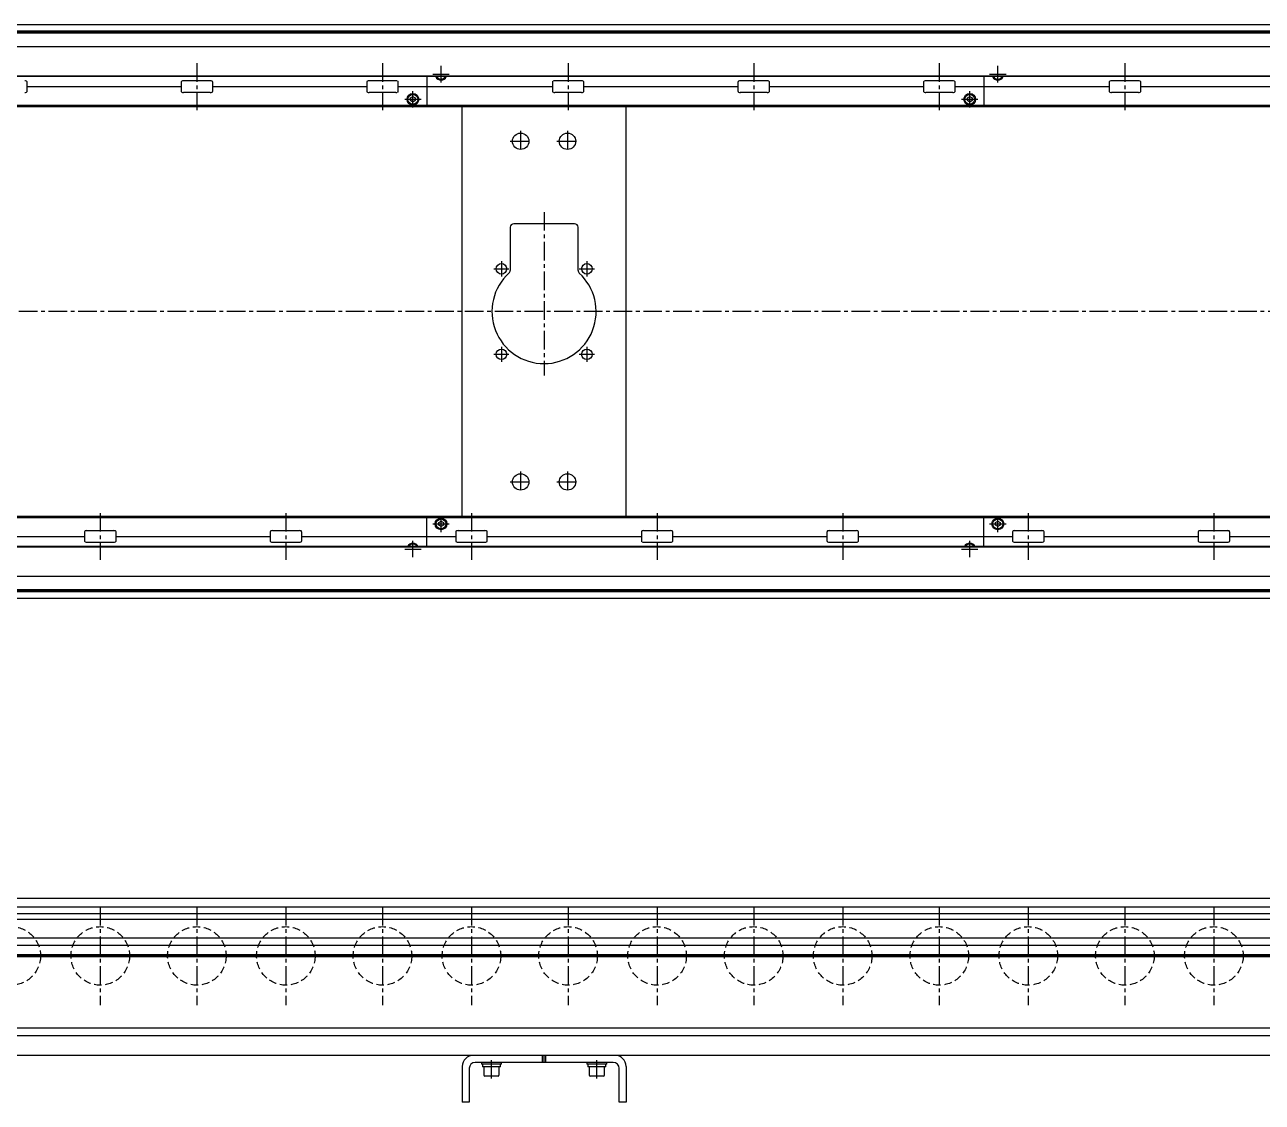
# Model space of a CAD drawing. Extents: x -10 to 4291, y -8 to 1001.
# Drawn here: x 1058 to 2114, y 28 to 948 of the extents above; entities that cross this region are included whole.
import ezdxf

# ---------------------------------------------------------------- set-up
doc = ezdxf.new("R2010")
doc.units = 0
doc.header["$LTSCALE"] = 0.5
doc.linetypes.add('CENTER', pattern=[50.8, 31.75, -6.35, 6.35, -6.35])
doc.linetypes.add('DASHED', pattern=[19.05, 12.7, -6.35])
for name, color, linetype in [('MSM_CENTER', 1, 'CENTER'), ('MSM_CONTINUOUS', 7, 'CONTINUOUS'), ('MSM_DASHED', 4, 'DASHED')]:
    doc.layers.add(name, color=color, linetype=linetype)

msp = doc.modelspace()

# ---------------------------------------------------------------- linework, layer by layer
at = {"layer": 'MSM_CENTER'}
for p, q in [((1204.7, 915.5), (1204.7, 875.5)), ((1363.2, 915.5), (1363.2, 875.5)), ((1413.2, 899.2), (1413.2, 913.3)), ((1521.7, 915.5), (1521.7, 875.5)), ((1680.2, 915.5), (1680.2, 875.5)), ((1838.7, 915.5), (1838.7, 875.5)), ((1888.7, 899.2), (1888.7, 913.3)), ((1997.2, 915.5), (1997.2, 875.5)), ((1406.2, 906.2), (1420.2, 906.2)), ((1881.7, 906.2), (1895.7, 906.2)), ((1389.2, 877.7), (1389.2, 891.8)), ((1864.7, 877.7), (1864.7, 891.8)), ((1382.2, 884.7), (1396.2, 884.7)), ((1857.7, 884.7), (1871.7, 884.7)), ((1481.2, 857.9), (1481.2, 839.9)), ((1521.2, 857.9), (1521.2, 839.9)), ((1472.2, 848.9), (1490.3, 848.9)), ((1512.2, 848.9), (1530.3, 848.9)), ((1501.2, 788.4), (1501.2, 648.9)), ((1458.2, 739.9), (1471.2, 739.9)), ((1464.8, 746.4), (1464.8, 733.4)), ((1531.2, 739.9), (1544.2, 739.9)), ((1537.8, 746.4), (1537.8, 733.4)), ((3633.9, 703.4), (359.7, 703.4)), ((1458.2, 666.9), (1471.2, 666.9)), ((1464.8, 673.4), (1464.8, 660.4)), ((1531.2, 666.9), (1544.2, 666.9)), ((1537.8, 673.4), (1537.8, 660.4)), ((1481.2, 566.9), (1481.2, 548.9)), ((1521.2, 566.9), (1521.2, 548.9)), ((1472.2, 557.9), (1490.3, 557.9)), ((1512.2, 557.9), (1530.3, 557.9)), ((1122.2, 531.3), (1122.2, 491.3)), ((1280.7, 531.3), (1280.7, 491.3)), ((1413.2, 515), (1413.2, 529)), ((1439.2, 531.3), (1439.2, 491.3)), ((1597.7, 531.3), (1597.7, 491.3)), ((1756.2, 531.3), (1756.2, 491.3)), ((1888.7, 515), (1888.7, 529)), ((1914.7, 531.3), (1914.7, 491.3)), ((2073.2, 531.3), (2073.2, 491.3)), ((1406.2, 522), (1420.2, 522)), ((1881.7, 522), (1895.7, 522)), ((1389.2, 493.5), (1389.2, 507.5)), ((1864.7, 493.5), (1864.7, 507.5)), ((1382.2, 500.5), (1396.2, 500.5)), ((1857.7, 500.5), (1871.7, 500.5)), ((1122.2, 195), (1122.2, 111)), ((1204.7, 195), (1204.7, 111)), ((1280.7, 195), (1280.7, 111)), ((1363.2, 195), (1363.2, 111)), ((1439.2, 195), (1439.2, 111)), ((1521.7, 195), (1521.7, 111)), ((1597.7, 195), (1597.7, 111)), ((1680.2, 195), (1680.2, 111)), ((1756.2, 195), (1756.2, 111)), ((1838.7, 195), (1838.7, 111)), ((1914.7, 195), (1914.7, 111)), ((1997.2, 195), (1997.2, 111)), ((2073.2, 195), (2073.2, 111)), ((367.2, 153), (3624.3, 153)), ((1456.3, 48.4), (1456.3, 64)), ((1546.3, 48.4), (1546.3, 64))]:
    msp.add_line(p, q, dxfattribs=at)
at = {"layer": 'MSM_CONTINUOUS'}
for p, q in [((3623.9, 948.4), (370.6, 948.4)), ((3622.2, 948.3), (372.2, 948.3)), ((3597.6, 942.9), (396.9, 942.9)), ((3597.6, 941.2), (396.9, 941.2)), ((3597.5, 942), (397, 942)), ((3622.2, 929.5), (372.2, 929.5)), ((3622.2, 904.1), (372.2, 904.1)), ((3622.2, 904.5), (422.2, 904.5)), ((1059.7, 891.5), (1059.7, 899.5)), ((1191.3, 899.5), (1191.3, 891.5)), ((1216.2, 900.5), (1193.3, 900.5)), ((1218.2, 891.5), (1218.2, 899.5)), ((1349.8, 899.5), (1349.8, 891.5)), ((1374.7, 900.5), (1351.8, 900.5)), ((1376.7, 891.5), (1376.7, 899.5)), ((1401.2, 904.1), (1401.2, 879.4)), ((1413.2, 903.9), (1412.9, 904.1)), ((1413.6, 904.1), (1413.2, 903.9)), ((1508.3, 899.5), (1508.3, 891.5)), ((1533.2, 900.5), (1510.3, 900.5)), ((1535.2, 891.5), (1535.2, 899.5)), ((1666.8, 899.5), (1666.8, 891.5)), ((1691.7, 900.5), (1668.8, 900.5)), ((1693.7, 891.5), (1693.7, 899.5)), ((1825.3, 899.5), (1825.3, 891.5)), ((1850.2, 900.5), (1827.3, 900.5)), ((1852.2, 891.5), (1852.2, 899.5)), ((1876.7, 904.1), (1876.7, 879.4)), ((1888.7, 903.9), (1888.4, 904.1)), ((1889.1, 904.1), (1888.7, 903.9)), ((1983.8, 899.5), (1983.8, 891.5)), ((2008.7, 900.5), (1985.8, 900.5)), ((2010.7, 891.5), (2010.7, 899.5)), ((1191.3, 895.5), (1059.7, 895.5)), ((1216.2, 890.5), (1193.3, 890.5)), ((1349.8, 895.5), (1218.2, 895.5)), ((1374.7, 890.5), (1351.8, 890.5)), ((1508.3, 895.5), (1376.7, 895.5)), ((1533.2, 890.5), (1510.3, 890.5)), ((1666.8, 895.5), (1535.2, 895.5)), ((1691.7, 890.5), (1668.8, 890.5)), ((1825.3, 895.5), (1693.7, 895.5)), ((1850.2, 890.5), (1827.3, 890.5)), ((1983.8, 895.5), (1852.2, 895.5)), ((2008.7, 890.5), (1985.8, 890.5)), ((2142.3, 895.5), (2010.7, 895.5)), ((3620.2, 879.4), (450.2, 879.4)), ((3623.9, 878.4), (450.2, 878.4)), ((1387.2, 885.9), (1389.2, 887.1)), ((1387.2, 883.6), (1387.2, 885.9)), ((1389.2, 882.4), (1387.2, 883.6)), ((1389.2, 887.1), (1391.2, 885.9)), ((1391.2, 883.6), (1389.2, 882.4)), ((1391.2, 885.9), (1391.2, 883.6)), ((1431.3, 528.4), (1431.3, 878.4)), ((1571.3, 528.4), (1571.3, 878.4)), ((1862.7, 885.9), (1864.7, 887.1)), ((1862.7, 883.6), (1862.7, 885.9)), ((1864.7, 882.4), (1862.7, 883.6)), ((1864.7, 887.1), (1866.7, 885.9)), ((1866.7, 883.6), (1864.7, 882.4)), ((1866.7, 885.9), (1866.7, 883.6)), ((1472.2, 775.4), (1472.2, 738.5)), ((1527.3, 778.4), (1475.3, 778.4)), ((1530.3, 738.5), (1530.3, 775.4)), ((3623.9, 528.4), (450.2, 528.4)), ((450.2, 527.4), (3620.2, 527.4)), ((1401.2, 502.6), (1401.2, 527.4)), ((1411.2, 523.2), (1413.2, 524.4)), ((1411.2, 520.9), (1411.2, 523.2)), ((1413.2, 519.7), (1411.2, 520.9)), ((1413.2, 524.4), (1415.2, 523.2)), ((1415.2, 520.9), (1413.2, 519.7)), ((1415.2, 523.2), (1415.2, 520.9)), ((1876.7, 502.6), (1876.7, 527.4)), ((1886.7, 523.2), (1888.7, 524.4)), ((1886.7, 520.9), (1886.7, 523.2)), ((1888.7, 519.7), (1886.7, 520.9)), ((1888.7, 524.4), (1890.7, 523.2)), ((1890.7, 520.9), (1888.7, 519.7)), ((1890.7, 523.2), (1890.7, 520.9)), ((977.2, 511.3), (1108.8, 511.3)), ((1108.8, 515.3), (1108.8, 507.3)), ((1110.8, 516.3), (1133.7, 516.3)), ((1135.7, 507.3), (1135.7, 515.3)), ((1135.7, 511.3), (1267.3, 511.3)), ((1267.3, 515.3), (1267.3, 507.3)), ((1269.3, 516.3), (1292.2, 516.3)), ((1294.2, 507.3), (1294.2, 515.3)), ((1294.2, 511.3), (1425.8, 511.3)), ((1425.8, 515.3), (1425.8, 507.3)), ((1427.8, 516.3), (1450.7, 516.3)), ((1452.7, 507.3), (1452.7, 515.3)), ((1452.7, 511.3), (1584.3, 511.3)), ((1584.3, 515.3), (1584.3, 507.3)), ((1586.3, 516.3), (1609.2, 516.3)), ((1611.2, 507.3), (1611.2, 515.3)), ((1611.2, 511.3), (1742.8, 511.3)), ((1742.8, 515.3), (1742.8, 507.3)), ((1744.8, 516.3), (1767.7, 516.3)), ((1769.7, 507.3), (1769.7, 515.3)), ((1769.7, 511.3), (1901.3, 511.3)), ((1901.3, 515.3), (1901.3, 507.3)), ((1903.3, 516.3), (1926.2, 516.3)), ((1928.2, 507.3), (1928.2, 515.3)), ((1928.2, 511.3), (2059.8, 511.3)), ((2059.8, 515.3), (2059.8, 507.3)), ((2061.8, 516.3), (2084.7, 516.3)), ((2086.7, 507.3), (2086.7, 515.3)), ((2086.7, 511.3), (2218.3, 511.3)), ((3622.2, 502.6), (372.2, 502.6)), ((3622.2, 502.2), (422.2, 502.2)), ((1110.8, 506.3), (1133.7, 506.3)), ((1269.3, 506.3), (1292.2, 506.3)), ((1388.9, 502.6), (1389.2, 502.9)), ((1389.2, 502.9), (1389.6, 502.6)), ((1427.8, 506.3), (1450.7, 506.3)), ((1586.3, 506.3), (1609.2, 506.3)), ((1744.8, 506.3), (1767.7, 506.3)), ((1864.4, 502.6), (1864.7, 502.9)), ((1864.7, 502.9), (1865.1, 502.6)), ((1903.3, 506.3), (1926.2, 506.3)), ((2061.8, 506.3), (2084.7, 506.3)), ((3622.2, 477.2), (372.2, 477.2)), ((3597.6, 465.6), (396.9, 465.6)), ((3623.9, 458.4), (370.6, 458.4)), ((3622.2, 458.4), (372.2, 458.4)), ((3597.6, 463.9), (396.9, 463.9)), ((3597.5, 464.7), (397, 464.7)), ((3622.2, 202), (372.2, 202)), ((3622.2, 194.6), (674.4, 194.6)), ((3506.2, 189), (676.6, 189)), ((3506.2, 184), (678.6, 184)), ((3406.2, 168.3), (667.2, 168.3)), ((3406.2, 161.8), (682.2, 161.8)), ((3406.2, 153.9), (682.2, 153.9)), ((3406.2, 153), (682.2, 153)), ((3406.2, 152.1), (682.2, 152.1)), ((3406.2, 84.8), (679.7, 84.8)), ((3406.2, 91.3), (682.2, 91.3)), ((3623.9, 68), (472.2, 68)), ((1499.8, 62), (1499.8, 68)), ((1501.2, 62), (1501.2, 68)), ((1502.8, 62), (1502.8, 68)), ((1431.3, 58.5), (1431.3, 28)), ((1437.3, 57), (1437.3, 28)), ((1560.3, 62), (1442.3, 62)), ((1447.8, 62), (1447.8, 60.4)), ((1464.8, 60.4), (1447.8, 60.4)), ((1448.6, 60.4), (1448.6, 58.4)), ((1464, 58.4), (1448.6, 58.4)), ((1449.8, 58.4), (1449.8, 51.2)), ((1462.8, 51.2), (1462.8, 58.4)), ((1464, 58.4), (1464, 60.4)), ((1464.8, 60.4), (1464.8, 62)), ((1537.8, 62), (1537.8, 60.4)), ((1554.8, 60.4), (1537.8, 60.4)), ((1538.6, 60.4), (1538.6, 58.4)), ((1554, 58.4), (1538.6, 58.4)), ((1539.8, 58.4), (1539.8, 51.2)), ((1552.8, 51.2), (1552.8, 58.4)), ((1554, 58.4), (1554, 60.4)), ((1554.8, 60.4), (1554.8, 62)), ((1565.3, 28), (1565.3, 57)), ((1571.3, 58.5), (1571.3, 28)), ((1461.9, 50.4), (1450.6, 50.4)), ((1551.9, 50.4), (1540.6, 50.4)), ((1437.3, 28), (1431.3, 28)), ((1571.3, 28), (1565.3, 28))]:
    msp.add_line(p, q, dxfattribs=at)
for centre, radius in [((1389.2, 884.7), 5), ((1389.2, 884.7), 4.25), ((1864.7, 884.7), 5), ((1864.7, 884.7), 4.25), ((1481.2, 848.9), 7), ((1521.2, 848.9), 7), ((1464.8, 739.9), 4.5), ((1537.8, 739.9), 4.5), ((1464.8, 666.9), 4.5), ((1537.8, 666.9), 4.5), ((1481.2, 557.9), 7), ((1521.2, 557.9), 7), ((1413.2, 522), 5), ((1413.2, 522), 4.25), ((1888.7, 522), 5), ((1888.7, 522), 4.25)]:
    msp.add_circle(centre, radius, dxfattribs=at)
for centre, radius, start, end in [((1057.7, 897.1), 3.41, 64.7546, 90.3313), ((1058.8, 899.4), 0.882, 7.8973, 64.4672), ((1192.2, 899.4), 0.882, 115.5328, 172.1027), ((1193.3, 897.1), 3.41, 89.6687, 115.2454), ((1216.2, 897.1), 3.41, 64.7546, 90.3313), ((1217.3, 899.4), 0.882, 7.8973, 64.4672), ((1350.7, 899.4), 0.882, 115.5328, 172.1027), ((1351.8, 897.1), 3.41, 89.6687, 115.2454), ((1374.7, 897.1), 3.41, 64.7546, 90.3313), ((1375.8, 899.4), 0.882, 7.8973, 64.4672), ((1413.2, 906.2), 5, 204.8346, 335.1654), ((1413.2, 906.2), 4.25, 209.6116, 330.3884), ((1509.2, 899.4), 0.882, 115.5328, 172.1027), ((1510.3, 897.1), 3.41, 89.6687, 115.2454), ((1533.2, 897.1), 3.41, 64.7546, 90.3313), ((1534.3, 899.4), 0.882, 7.8973, 64.4672), ((1667.7, 899.4), 0.882, 115.5328, 172.1027), ((1668.8, 897.1), 3.41, 89.6687, 115.2454), ((1691.7, 897.1), 3.41, 64.7546, 90.3313), ((1692.8, 899.4), 0.882, 7.8973, 64.4672), ((1826.2, 899.4), 0.882, 115.5328, 172.1027), ((1827.3, 897.1), 3.41, 89.6687, 115.2454), ((1850.2, 897.1), 3.41, 64.7546, 90.3313), ((1851.3, 899.4), 0.882, 7.8973, 64.4672), ((1888.7, 906.2), 5, 204.8346, 335.1654), ((1888.7, 906.2), 4.25, 209.6116, 330.3884), ((1984.7, 899.4), 0.882, 115.5328, 172.1027), ((1985.8, 897.1), 3.41, 89.6687, 115.2454), ((2008.7, 897.1), 3.41, 64.7546, 90.3313), ((2009.8, 899.4), 0.882, 7.8973, 64.4672), ((1057.7, 893.9), 3.41, 269.6687, 295.2454), ((1058.8, 891.6), 0.882, 295.5328, 352.1027), ((1192.2, 891.6), 0.882, 187.8973, 244.4672), ((1193.3, 893.9), 3.41, 244.7546, 270.3313), ((1216.2, 893.9), 3.41, 269.6687, 295.2454), ((1217.3, 891.6), 0.882, 295.5328, 352.1027), ((1350.7, 891.6), 0.882, 187.8973, 244.4672), ((1351.8, 893.9), 3.41, 244.7546, 270.3313), ((1374.7, 893.9), 3.41, 269.6687, 295.2454), ((1375.8, 891.6), 0.882, 295.5328, 352.1027), ((1509.2, 891.6), 0.882, 187.8973, 244.4672), ((1510.3, 893.9), 3.41, 244.7546, 270.3313), ((1533.2, 893.9), 3.41, 269.6687, 295.2454), ((1534.3, 891.6), 0.882, 295.5328, 352.1027), ((1667.7, 891.6), 0.882, 187.8973, 244.4672), ((1668.8, 893.9), 3.41, 244.7546, 270.3313), ((1691.7, 893.9), 3.41, 269.6687, 295.2454), ((1692.8, 891.6), 0.882, 295.5328, 352.1027), ((1826.2, 891.6), 0.882, 187.8973, 244.4672), ((1827.3, 893.9), 3.41, 244.7546, 270.3313), ((1850.2, 893.9), 3.41, 269.6687, 295.2454), ((1851.3, 891.6), 0.882, 295.5328, 352.1027), ((1984.7, 891.6), 0.882, 187.8973, 244.4672), ((1985.8, 893.9), 3.41, 244.7546, 270.3313), ((2008.7, 893.9), 3.41, 269.6687, 295.2454), ((2009.8, 891.6), 0.882, 295.5328, 352.1027), ((1475.3, 775.4), 3, 90, 180), ((1527.3, 775.4), 3, 0, 90), ((1501.2, 703.4), 44.5, 132.3521, 47.6479), ((1469.2, 738.5), 3, 312.3521, 360), ((1533.3, 738.5), 3, 180, 227.6479), ((1109.7, 515.2), 0.882, 115.5328, 172.1027), ((1109.7, 507.4), 0.882, 187.8973, 244.4672), ((1110.8, 512.9), 3.41, 89.6687, 115.2454), ((1133.7, 512.9), 3.41, 64.7546, 90.3313), ((1134.8, 515.2), 0.882, 7.8973, 64.4672), ((1134.8, 507.4), 0.882, 295.5328, 352.1027), ((1268.2, 515.2), 0.882, 115.5328, 172.1027), ((1268.2, 507.4), 0.882, 187.8973, 244.4672), ((1269.3, 512.9), 3.41, 89.6687, 115.2454), ((1292.2, 512.9), 3.41, 64.7546, 90.3313), ((1293.3, 515.2), 0.882, 7.8973, 64.4672), ((1293.3, 507.4), 0.882, 295.5328, 352.1027), ((1426.7, 515.2), 0.882, 115.5328, 172.1027), ((1426.7, 507.4), 0.882, 187.8973, 244.4672), ((1427.8, 512.9), 3.41, 89.6687, 115.2454), ((1450.7, 512.9), 3.41, 64.7546, 90.3313), ((1451.8, 515.2), 0.882, 7.8973, 64.4672), ((1451.8, 507.4), 0.882, 295.5328, 352.1027), ((1585.2, 515.2), 0.882, 115.5328, 172.1027), ((1585.2, 507.4), 0.882, 187.8973, 244.4672), ((1586.3, 512.9), 3.41, 89.6687, 115.2454), ((1609.2, 512.9), 3.41, 64.7546, 90.3313), ((1610.3, 515.2), 0.882, 7.8973, 64.4672), ((1610.3, 507.4), 0.882, 295.5328, 352.1027), ((1743.7, 515.2), 0.882, 115.5328, 172.1027), ((1743.7, 507.4), 0.882, 187.8973, 244.4672), ((1744.8, 512.9), 3.41, 89.6687, 115.2454), ((1767.7, 512.9), 3.41, 64.7546, 90.3313), ((1768.8, 515.2), 0.882, 7.8973, 64.4672), ((1768.8, 507.4), 0.882, 295.5328, 352.1027), ((1902.2, 515.2), 0.882, 115.5328, 172.1027), ((1902.2, 507.4), 0.882, 187.8973, 244.4672), ((1903.3, 512.9), 3.41, 89.6687, 115.2454), ((1926.2, 512.9), 3.41, 64.7546, 90.3313), ((1927.3, 515.2), 0.882, 7.8973, 64.4672), ((1927.3, 507.4), 0.882, 295.5328, 352.1027), ((2060.7, 515.2), 0.882, 115.5328, 172.1027), ((2060.7, 507.4), 0.882, 187.8973, 244.4672), ((2061.8, 512.9), 3.41, 89.6687, 115.2454), ((2084.7, 512.9), 3.41, 64.7546, 90.3313), ((2085.8, 515.2), 0.882, 7.8973, 64.4672), ((2085.8, 507.4), 0.882, 295.5328, 352.1027), ((1110.8, 509.7), 3.41, 244.7546, 270.3313), ((1133.7, 509.7), 3.41, 269.6687, 295.2454), ((1269.3, 509.7), 3.41, 244.7546, 270.3313), ((1292.2, 509.7), 3.41, 269.6687, 295.2454), ((1389.2, 500.5), 5, 24.8346, 155.1654), ((1389.2, 500.5), 4.25, 29.6116, 150.3884), ((1427.8, 509.7), 3.41, 244.7546, 270.3313), ((1450.7, 509.7), 3.41, 269.6687, 295.2454), ((1586.3, 509.7), 3.41, 244.7546, 270.3313), ((1609.2, 509.7), 3.41, 269.6687, 295.2454), ((1744.8, 509.7), 3.41, 244.7546, 270.3313), ((1767.7, 509.7), 3.41, 269.6687, 295.2454), ((1864.7, 500.5), 5, 24.8346, 155.1654), ((1864.7, 500.5), 4.25, 29.6116, 150.3884), ((1903.3, 509.7), 3.41, 244.7546, 270.3313), ((1926.2, 509.7), 3.41, 269.6687, 295.2454), ((2061.8, 509.7), 3.41, 244.7546, 270.3313), ((2084.7, 509.7), 3.41, 269.6687, 295.2454), ((1440.8, 58.5), 9.5, 90, 180), ((1561.8, 58.5), 9.5, 0, 90), ((1442.3, 57), 5, 90, 180), ((1560.3, 57), 5, 0, 90), ((1450.6, 51.2), 0.8, 180, 270), ((1461.9, 51.2), 0.8, 270, 0), ((1540.6, 51.2), 0.8, 180, 270), ((1551.9, 51.2), 0.8, 270, 0)]:
    msp.add_arc(centre, radius, start, end, dxfattribs=at)
at = {"layer": 'MSM_DASHED'}
for centre in [(1046.2, 153), (1122.2, 153), (1204.7, 153), (1280.7, 153), (1363.2, 153), (1439.2, 153), (1521.7, 153), (1597.7, 153), (1680.2, 153), (1756.2, 153), (1838.7, 153), (1914.7, 153), (1997.2, 153), (2073.2, 153)]:
    msp.add_circle(centre, 25, dxfattribs=at)

doc.saveas('drawing.dxf')
